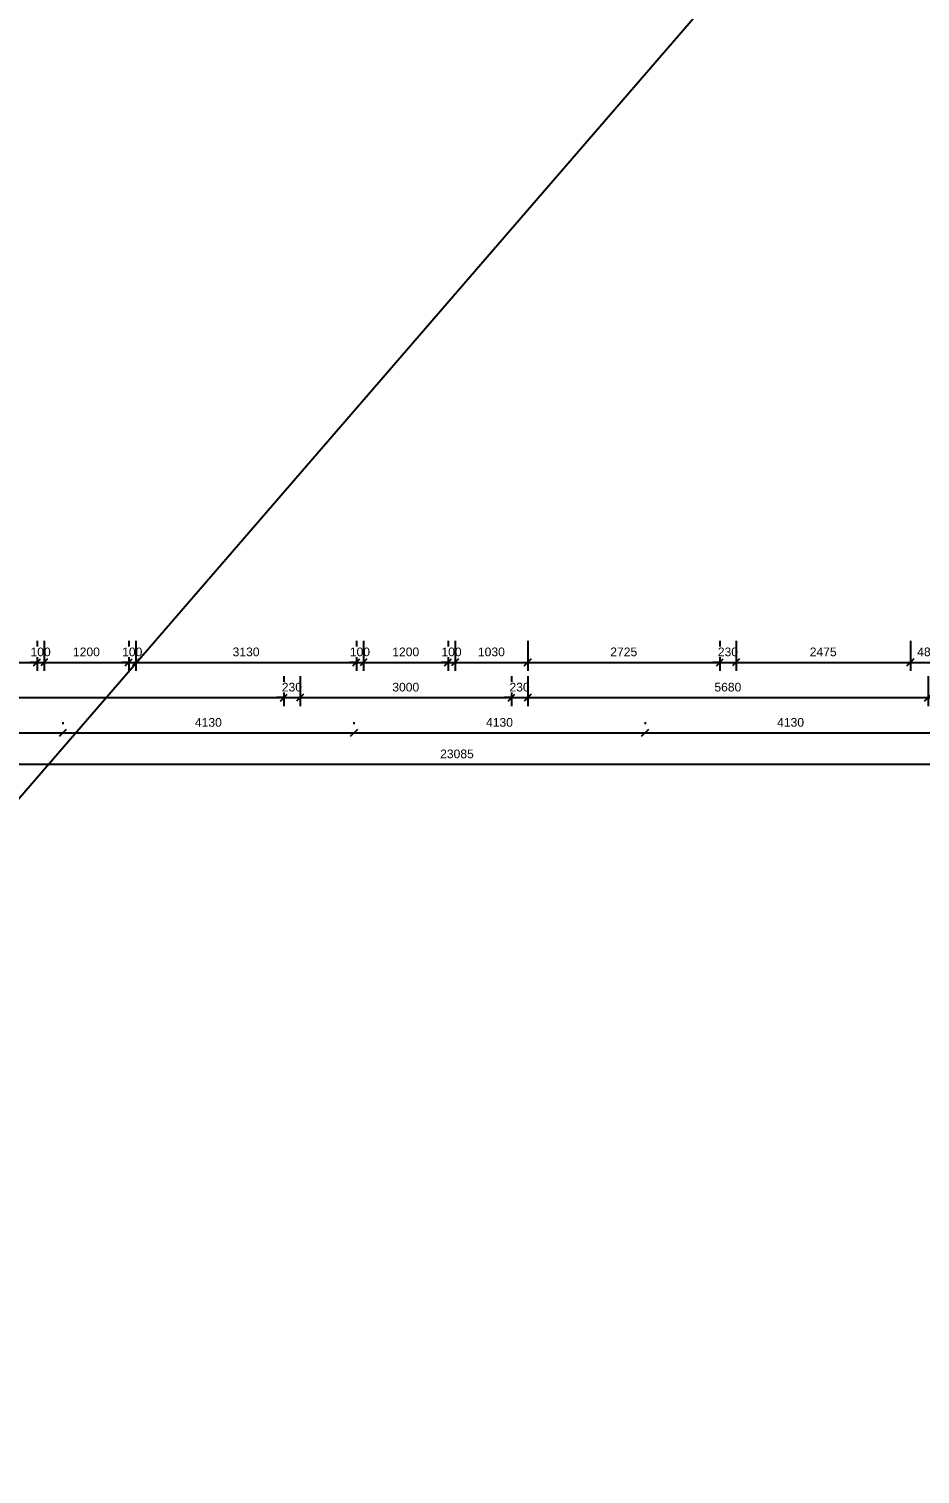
# Model space of a CAD drawing. Header units: millimetres. Extents: x 2659630 to 6742168, y -2425387 to -732288.
# Drawn here: x 2918077 to 2930721, y -897027 to -876525 of the extents above; entities that cross this region are included whole.
import ezdxf

# ---------------------------------------------------------------- set-up
doc = ezdxf.new("R2010")
doc.units = ezdxf.units.MM
doc.header["$PDMODE"] = 35
doc.header["$PDSIZE"] = -25
doc.layers.add('A-GRID-DIMS', color=211, linetype='Continuous', lineweight=9)
doc.layers.add('S-COLUMN NO', color=2, linetype='Continuous')
doc.styles.add('Arial', font='arial.ttf', dxfattribs={"height": 123})
doc.dimstyles.new('Diagonal_-_2_5mm_Arial', dxfattribs={"dimscale": 304.8, "dimtxt": 123, "dimasz": 0.32, "dimexe": 0.4, "dimexo": 0.5, "dimgap": 0.28, "dimtad": 1, "dimdec": 0, "dimzin": 0, "dimdsep": 46, "dimtxsty": 'Arial', "dimblk1": 'OBLIQUE', "dimblk2": 'OBLIQUE', "dimsah": 1, "dimcen": 0.09, "dimdle": 0.4, "dimazin": 0, "dimtfac": 1, "dimtdec": 0, "dimtix": 1, "dimtmove": 0, "dimatfit": 3, "dimfxl": 1, "dimfxlon": 1, "dimtvp": 1, "dimtolj": 1, "dimtzin": 0, "dimarcsym": 2})

# ---------------------------------------------------------------- blocks, each defined once
blk = doc.blocks.new('_Oblique')
at = {"color": 0, "linetype": 'ByBlock', "lineweight": -2}
blk.add_line((-0.5, -0.5), (0.5, 0.5), dxfattribs=at)
blk = doc.blocks.new('*D1444')
at = {"layer": 'A-GRID-DIMS', "color": 0, "lineweight": -2}
for p, q in [((2911398, -886654), (2911398, -887081)), ((2934483, -886654), (2934483, -887081)), ((2934605, -886959), (2911277, -886959))]:
    blk.add_line(p, q, dxfattribs=at)
at = {"layer": 'Defpoints', "color": 0, "ltscale": 2500}
for p in [(2934483, -876832), (2911398, -882237), (2911398, -886959)]:
    blk.add_point(p, dxfattribs=at)
at = {"layer": 'A-GRID-DIMS', "color": 0, "lineweight": -2, "ltscale": 2500, "xscale": 97.536, "yscale": 97.536, "zscale": 97.536, "rotation": 180}
blk.add_blockref('_Oblique', (2911398, -886959), dxfattribs=at)
at = {"layer": 'A-GRID-DIMS', "color": 0, "lineweight": -2, "ltscale": 2500, "xscale": 97.536, "yscale": 97.536, "zscale": 97.536}
blk.add_blockref('_Oblique', (2934483, -886959), dxfattribs=at)
at = {"layer": 'A-GRID-DIMS', "color": 0, "ltscale": 2500, "insert": (2924150, -886811), "char_height": 123, "attachment_point": 5, "style": 'Arial', "bg_fill": 3, "box_fill_scale": 1.1, "bg_fill_color": 257, "bg_fill_transparency": 0}
blk.add_mtext('\\A1;23085', dxfattribs=at)
blk = doc.blocks.new('*D1455')
at = {"layer": 'A-GRID-DIMS', "color": 0, "lineweight": -2}
for p, q in [((2909843, -885707), (2909843, -886134)), ((2921693, -885707), (2921693, -886134)), ((2909722, -886012), (2921815, -886012))]:
    blk.add_line(p, q, dxfattribs=at)
at = {"layer": 'Defpoints', "color": 0, "ltscale": 2500}
for p in [(2909843, -882027), (2921693, -882027), (2921693, -886012)]:
    blk.add_point(p, dxfattribs=at)
at = {"layer": 'A-GRID-DIMS', "color": 0, "lineweight": -2, "ltscale": 2500, "xscale": 97.536, "yscale": 97.536, "zscale": 97.536, "rotation": 180}
blk.add_blockref('_Oblique', (2909843, -886012), dxfattribs=at)
at = {"layer": 'A-GRID-DIMS', "color": 0, "lineweight": -2, "ltscale": 2500, "xscale": 97.536, "yscale": 97.536, "zscale": 97.536}
blk.add_blockref('_Oblique', (2921693, -886012), dxfattribs=at)
at = {"layer": 'A-GRID-DIMS', "color": 0, "ltscale": 2500, "insert": (2915768, -885864), "char_height": 123, "attachment_point": 5, "style": 'Arial', "bg_fill": 3, "box_fill_scale": 1.1, "bg_fill_color": 257, "bg_fill_transparency": 0}
blk.add_mtext('\\A1;11850', dxfattribs=at)
blk = doc.blocks.new('*D1456')
at = {"layer": 'A-GRID-DIMS', "color": 0, "lineweight": -2}
for p, q in [((2921693, -885707), (2921693, -886134)), ((2921923, -885707), (2921923, -886134)), ((2921693, -886012), (2921596, -886012)), ((2921693, -886012), (2921923, -886012)), ((2921923, -886012), (2922021, -886012))]:
    blk.add_line(p, q, dxfattribs=at)
at = {"layer": 'Defpoints', "color": 0, "ltscale": 2500}
for p in [(2921693, -882027), (2921923, -882027)]:
    blk.add_point(p, dxfattribs=at)
at = {"layer": 'A-GRID-DIMS', "color": 0, "lineweight": -2, "ltscale": 2500, "xscale": 97.536, "yscale": 97.536, "zscale": 97.536}
blk.add_blockref('_Oblique', (2921693, -886012), dxfattribs=at)
at = {"layer": 'A-GRID-DIMS', "color": 0, "lineweight": -2, "ltscale": 2500, "xscale": 97.536, "yscale": 97.536, "zscale": 97.536, "rotation": 180}
blk.add_blockref('_Oblique', (2921923, -886012), dxfattribs=at)
at = {"layer": 'A-GRID-DIMS', "color": 0, "ltscale": 2500, "insert": (2921808, -885864), "char_height": 123, "attachment_point": 5, "style": 'Arial', "bg_fill": 3, "box_fill_scale": 1.1, "bg_fill_color": 257, "bg_fill_transparency": 0}
blk.add_mtext('\\A1;230', dxfattribs=at)
at = {"layer": 'Defpoints', "color": 0, "ltscale": 2500}
blk.add_point((2921923, -886012), dxfattribs=at)
blk = doc.blocks.new('*D1457')
at = {"layer": 'A-GRID-DIMS', "color": 0, "lineweight": -2}
for p, q in [((2921923, -885707), (2921923, -886134)), ((2924923, -885707), (2924923, -886134)), ((2921802, -886012), (2925045, -886012))]:
    blk.add_line(p, q, dxfattribs=at)
at = {"layer": 'Defpoints', "color": 0, "ltscale": 2500}
for p in [(2924923, -881127), (2921923, -882027), (2924923, -886012)]:
    blk.add_point(p, dxfattribs=at)
at = {"layer": 'A-GRID-DIMS', "color": 0, "lineweight": -2, "ltscale": 2500, "xscale": 97.536, "yscale": 97.536, "zscale": 97.536, "rotation": 180}
blk.add_blockref('_Oblique', (2921923, -886012), dxfattribs=at)
at = {"layer": 'A-GRID-DIMS', "color": 0, "lineweight": -2, "ltscale": 2500, "xscale": 97.536, "yscale": 97.536, "zscale": 97.536}
blk.add_blockref('_Oblique', (2924923, -886012), dxfattribs=at)
at = {"layer": 'A-GRID-DIMS', "color": 0, "ltscale": 2500, "insert": (2923423, -885864), "char_height": 123, "attachment_point": 5, "style": 'Arial', "bg_fill": 3, "box_fill_scale": 1.1, "bg_fill_color": 257, "bg_fill_transparency": 0}
blk.add_mtext('\\A1;3000', dxfattribs=at)
blk = doc.blocks.new('*D1458')
at = {"layer": 'A-GRID-DIMS', "color": 0, "lineweight": -2}
for p, q in [((2924923, -885707), (2924923, -886134)), ((2925153, -885707), (2925153, -886134)), ((2924923, -886012), (2924826, -886012)), ((2924923, -886012), (2925153, -886012)), ((2925153, -886012), (2925251, -886012))]:
    blk.add_line(p, q, dxfattribs=at)
at = {"layer": 'Defpoints', "color": 0, "ltscale": 2500}
for p in [(2924923, -881127), (2925153, -881127)]:
    blk.add_point(p, dxfattribs=at)
at = {"layer": 'A-GRID-DIMS', "color": 0, "lineweight": -2, "ltscale": 2500, "xscale": 97.536, "yscale": 97.536, "zscale": 97.536}
blk.add_blockref('_Oblique', (2924923, -886012), dxfattribs=at)
at = {"layer": 'A-GRID-DIMS', "color": 0, "lineweight": -2, "ltscale": 2500, "xscale": 97.536, "yscale": 97.536, "zscale": 97.536, "rotation": 180}
blk.add_blockref('_Oblique', (2925153, -886012), dxfattribs=at)
at = {"layer": 'A-GRID-DIMS', "color": 0, "ltscale": 2500, "insert": (2925038, -885864), "char_height": 123, "attachment_point": 5, "style": 'Arial', "bg_fill": 3, "box_fill_scale": 1.1, "bg_fill_color": 257, "bg_fill_transparency": 0}
blk.add_mtext('\\A1;230', dxfattribs=at)
at = {"layer": 'Defpoints', "color": 0, "ltscale": 2500}
blk.add_point((2925153, -886012), dxfattribs=at)
blk = doc.blocks.new('*D1459')
at = {"layer": 'A-GRID-DIMS', "color": 0, "lineweight": -2}
for p, q in [((2925153, -885707), (2925153, -886134)), ((2930833, -885707), (2930833, -886134)), ((2925032, -886012), (2930955, -886012))]:
    blk.add_line(p, q, dxfattribs=at)
at = {"layer": 'Defpoints', "color": 0, "ltscale": 2500}
for p in [(2925153, -881127), (2930833, -882027), (2930833, -886012)]:
    blk.add_point(p, dxfattribs=at)
at = {"layer": 'A-GRID-DIMS', "color": 0, "lineweight": -2, "ltscale": 2500, "xscale": 97.536, "yscale": 97.536, "zscale": 97.536, "rotation": 180}
blk.add_blockref('_Oblique', (2925153, -886012), dxfattribs=at)
at = {"layer": 'A-GRID-DIMS', "color": 0, "lineweight": -2, "ltscale": 2500, "xscale": 97.536, "yscale": 97.536, "zscale": 97.536}
blk.add_blockref('_Oblique', (2930833, -886012), dxfattribs=at)
at = {"layer": 'A-GRID-DIMS', "color": 0, "ltscale": 2500, "insert": (2927993, -885864), "char_height": 123, "attachment_point": 5, "style": 'Arial', "bg_fill": 3, "box_fill_scale": 1.1, "bg_fill_color": 257, "bg_fill_transparency": 0}
blk.add_mtext('\\A1;5680', dxfattribs=at)
blk = doc.blocks.new('*D1537')
at = {"layer": 'A-GRID-DIMS', "color": 0, "lineweight": -2}
for p, q in [((2916163, -885207), (2916163, -885634)), ((2918193, -885207), (2918193, -885634)), ((2916042, -885512), (2918315, -885512))]:
    blk.add_line(p, q, dxfattribs=at)
at = {"layer": 'Defpoints', "color": 0, "ltscale": 2500}
for p in [(2916163, -882257), (2918193, -882396), (2918193, -885512)]:
    blk.add_point(p, dxfattribs=at)
at = {"layer": 'A-GRID-DIMS', "color": 0, "lineweight": -2, "ltscale": 2500, "xscale": 97.536, "yscale": 97.536, "zscale": 97.536, "rotation": 180}
blk.add_blockref('_Oblique', (2916163, -885512), dxfattribs=at)
at = {"layer": 'A-GRID-DIMS', "color": 0, "lineweight": -2, "ltscale": 2500, "xscale": 97.536, "yscale": 97.536, "zscale": 97.536}
blk.add_blockref('_Oblique', (2918193, -885512), dxfattribs=at)
at = {"layer": 'A-GRID-DIMS', "color": 0, "ltscale": 2500, "insert": (2917178, -885364), "char_height": 123, "attachment_point": 5, "style": 'Arial', "bg_fill": 3, "box_fill_scale": 1.1, "bg_fill_color": 257, "bg_fill_transparency": 0}
blk.add_mtext('\\A1;2030', dxfattribs=at)
blk = doc.blocks.new('*D1538')
at = {"layer": 'A-GRID-DIMS', "color": 0, "lineweight": -2}
for p, q in [((2918193, -885207), (2918193, -885634)), ((2918293, -885207), (2918293, -885634)), ((2918193, -885512), (2918096, -885512)), ((2918193, -885512), (2918293, -885512)), ((2918293, -885512), (2918391, -885512))]:
    blk.add_line(p, q, dxfattribs=at)
at = {"layer": 'Defpoints', "color": 0, "ltscale": 2500}
for p in [(2918193, -882396), (2918293, -882396)]:
    blk.add_point(p, dxfattribs=at)
at = {"layer": 'A-GRID-DIMS', "color": 0, "lineweight": -2, "ltscale": 2500, "xscale": 97.536, "yscale": 97.536, "zscale": 97.536}
blk.add_blockref('_Oblique', (2918193, -885512), dxfattribs=at)
at = {"layer": 'A-GRID-DIMS', "color": 0, "lineweight": -2, "ltscale": 2500, "xscale": 97.536, "yscale": 97.536, "zscale": 97.536, "rotation": 180}
blk.add_blockref('_Oblique', (2918293, -885512), dxfattribs=at)
at = {"layer": 'A-GRID-DIMS', "color": 0, "ltscale": 2500, "insert": (2918243, -885364), "char_height": 123, "attachment_point": 5, "style": 'Arial', "bg_fill": 3, "box_fill_scale": 1.1, "bg_fill_color": 257, "bg_fill_transparency": 0}
blk.add_mtext('\\A1;100', dxfattribs=at)
at = {"layer": 'Defpoints', "color": 0, "ltscale": 2500}
blk.add_point((2918293, -885512), dxfattribs=at)
blk = doc.blocks.new('*D1539')
at = {"layer": 'A-GRID-DIMS', "color": 0, "lineweight": -2}
for p, q in [((2918293, -885207), (2918293, -885634)), ((2919493, -885207), (2919493, -885634)), ((2918172, -885512), (2919615, -885512))]:
    blk.add_line(p, q, dxfattribs=at)
at = {"layer": 'Defpoints', "color": 0, "ltscale": 2500}
for p in [(2918293, -882396), (2919493, -882396), (2919493, -885512)]:
    blk.add_point(p, dxfattribs=at)
at = {"layer": 'A-GRID-DIMS', "color": 0, "lineweight": -2, "ltscale": 2500, "xscale": 97.536, "yscale": 97.536, "zscale": 97.536, "rotation": 180}
blk.add_blockref('_Oblique', (2918293, -885512), dxfattribs=at)
at = {"layer": 'A-GRID-DIMS', "color": 0, "lineweight": -2, "ltscale": 2500, "xscale": 97.536, "yscale": 97.536, "zscale": 97.536}
blk.add_blockref('_Oblique', (2919493, -885512), dxfattribs=at)
at = {"layer": 'A-GRID-DIMS', "color": 0, "ltscale": 2500, "insert": (2918893, -885364), "char_height": 123, "attachment_point": 5, "style": 'Arial', "bg_fill": 3, "box_fill_scale": 1.1, "bg_fill_color": 257, "bg_fill_transparency": 0}
blk.add_mtext('\\A1;1200', dxfattribs=at)
blk = doc.blocks.new('*D1540')
at = {"layer": 'A-GRID-DIMS', "color": 0, "lineweight": -2}
for p, q in [((2919493, -885207), (2919493, -885634)), ((2919593, -885207), (2919593, -885634)), ((2919493, -885512), (2919396, -885512)), ((2919493, -885512), (2919593, -885512)), ((2919593, -885512), (2919691, -885512))]:
    blk.add_line(p, q, dxfattribs=at)
at = {"layer": 'Defpoints', "color": 0, "ltscale": 2500}
for p in [(2919493, -882396), (2919593, -882396)]:
    blk.add_point(p, dxfattribs=at)
at = {"layer": 'A-GRID-DIMS', "color": 0, "lineweight": -2, "ltscale": 2500, "xscale": 97.536, "yscale": 97.536, "zscale": 97.536}
blk.add_blockref('_Oblique', (2919493, -885512), dxfattribs=at)
at = {"layer": 'A-GRID-DIMS', "color": 0, "lineweight": -2, "ltscale": 2500, "xscale": 97.536, "yscale": 97.536, "zscale": 97.536, "rotation": 180}
blk.add_blockref('_Oblique', (2919593, -885512), dxfattribs=at)
at = {"layer": 'A-GRID-DIMS', "color": 0, "ltscale": 2500, "insert": (2919543, -885364), "char_height": 123, "attachment_point": 5, "style": 'Arial', "bg_fill": 3, "box_fill_scale": 1.1, "bg_fill_color": 257, "bg_fill_transparency": 0}
blk.add_mtext('\\A1;100', dxfattribs=at)
at = {"layer": 'Defpoints', "color": 0, "ltscale": 2500}
blk.add_point((2919593, -885512), dxfattribs=at)
blk = doc.blocks.new('*D1541')
at = {"layer": 'A-GRID-DIMS', "color": 0, "lineweight": -2}
for p, q in [((2919593, -885207), (2919593, -885634)), ((2922723, -885207), (2922723, -885634)), ((2919472, -885512), (2922845, -885512))]:
    blk.add_line(p, q, dxfattribs=at)
at = {"layer": 'Defpoints', "color": 0, "ltscale": 2500}
for p in [(2919593, -882396), (2922723, -882396), (2922723, -885512)]:
    blk.add_point(p, dxfattribs=at)
at = {"layer": 'A-GRID-DIMS', "color": 0, "lineweight": -2, "ltscale": 2500, "xscale": 97.536, "yscale": 97.536, "zscale": 97.536, "rotation": 180}
blk.add_blockref('_Oblique', (2919593, -885512), dxfattribs=at)
at = {"layer": 'A-GRID-DIMS', "color": 0, "lineweight": -2, "ltscale": 2500, "xscale": 97.536, "yscale": 97.536, "zscale": 97.536}
blk.add_blockref('_Oblique', (2922723, -885512), dxfattribs=at)
at = {"layer": 'A-GRID-DIMS', "color": 0, "ltscale": 2500, "insert": (2921158, -885364), "char_height": 123, "attachment_point": 5, "style": 'Arial', "bg_fill": 3, "box_fill_scale": 1.1, "bg_fill_color": 257, "bg_fill_transparency": 0}
blk.add_mtext('\\A1;3130', dxfattribs=at)
blk = doc.blocks.new('*D1542')
at = {"layer": 'A-GRID-DIMS', "color": 0, "lineweight": -2}
for p, q in [((2922723, -885207), (2922723, -885634)), ((2922823, -885207), (2922823, -885634)), ((2922723, -885512), (2922626, -885512)), ((2922723, -885512), (2922823, -885512)), ((2922823, -885512), (2922921, -885512))]:
    blk.add_line(p, q, dxfattribs=at)
at = {"layer": 'Defpoints', "color": 0, "ltscale": 2500}
for p in [(2922723, -882396), (2922823, -882396)]:
    blk.add_point(p, dxfattribs=at)
at = {"layer": 'A-GRID-DIMS', "color": 0, "lineweight": -2, "ltscale": 2500, "xscale": 97.536, "yscale": 97.536, "zscale": 97.536}
blk.add_blockref('_Oblique', (2922723, -885512), dxfattribs=at)
at = {"layer": 'A-GRID-DIMS', "color": 0, "lineweight": -2, "ltscale": 2500, "xscale": 97.536, "yscale": 97.536, "zscale": 97.536, "rotation": 180}
blk.add_blockref('_Oblique', (2922823, -885512), dxfattribs=at)
at = {"layer": 'A-GRID-DIMS', "color": 0, "ltscale": 2500, "insert": (2922773, -885364), "char_height": 123, "attachment_point": 5, "style": 'Arial', "bg_fill": 3, "box_fill_scale": 1.1, "bg_fill_color": 257, "bg_fill_transparency": 0}
blk.add_mtext('\\A1;100', dxfattribs=at)
at = {"layer": 'Defpoints', "color": 0, "ltscale": 2500}
blk.add_point((2922823, -885512), dxfattribs=at)
blk = doc.blocks.new('*D1543')
at = {"layer": 'A-GRID-DIMS', "color": 0, "lineweight": -2}
for p, q in [((2922823, -885207), (2922823, -885634)), ((2924023, -885207), (2924023, -885634)), ((2922702, -885512), (2924145, -885512))]:
    blk.add_line(p, q, dxfattribs=at)
at = {"layer": 'Defpoints', "color": 0, "ltscale": 2500}
for p in [(2922823, -882396), (2924023, -882396), (2924023, -885512)]:
    blk.add_point(p, dxfattribs=at)
at = {"layer": 'A-GRID-DIMS', "color": 0, "lineweight": -2, "ltscale": 2500, "xscale": 97.536, "yscale": 97.536, "zscale": 97.536, "rotation": 180}
blk.add_blockref('_Oblique', (2922823, -885512), dxfattribs=at)
at = {"layer": 'A-GRID-DIMS', "color": 0, "lineweight": -2, "ltscale": 2500, "xscale": 97.536, "yscale": 97.536, "zscale": 97.536}
blk.add_blockref('_Oblique', (2924023, -885512), dxfattribs=at)
at = {"layer": 'A-GRID-DIMS', "color": 0, "ltscale": 2500, "insert": (2923423, -885364), "char_height": 123, "attachment_point": 5, "style": 'Arial', "bg_fill": 3, "box_fill_scale": 1.1, "bg_fill_color": 257, "bg_fill_transparency": 0}
blk.add_mtext('\\A1;1200', dxfattribs=at)
blk = doc.blocks.new('*D1544')
at = {"layer": 'A-GRID-DIMS', "color": 0, "lineweight": -2}
for p, q in [((2924023, -885207), (2924023, -885634)), ((2924123, -885207), (2924123, -885634)), ((2924023, -885512), (2923926, -885512)), ((2924023, -885512), (2924123, -885512)), ((2924123, -885512), (2924221, -885512))]:
    blk.add_line(p, q, dxfattribs=at)
at = {"layer": 'Defpoints', "color": 0, "ltscale": 2500}
for p in [(2924023, -882396), (2924123, -882396)]:
    blk.add_point(p, dxfattribs=at)
at = {"layer": 'A-GRID-DIMS', "color": 0, "lineweight": -2, "ltscale": 2500, "xscale": 97.536, "yscale": 97.536, "zscale": 97.536}
blk.add_blockref('_Oblique', (2924023, -885512), dxfattribs=at)
at = {"layer": 'A-GRID-DIMS', "color": 0, "lineweight": -2, "ltscale": 2500, "xscale": 97.536, "yscale": 97.536, "zscale": 97.536, "rotation": 180}
blk.add_blockref('_Oblique', (2924123, -885512), dxfattribs=at)
at = {"layer": 'A-GRID-DIMS', "color": 0, "ltscale": 2500, "insert": (2924073, -885364), "char_height": 123, "attachment_point": 5, "style": 'Arial', "bg_fill": 3, "box_fill_scale": 1.1, "bg_fill_color": 257, "bg_fill_transparency": 0}
blk.add_mtext('\\A1;100', dxfattribs=at)
at = {"layer": 'Defpoints', "color": 0, "ltscale": 2500}
blk.add_point((2924123, -885512), dxfattribs=at)
blk = doc.blocks.new('*D1545')
at = {"layer": 'A-GRID-DIMS', "color": 0, "lineweight": -2}
for p, q in [((2924123, -885207), (2924123, -885634)), ((2925153, -885207), (2925153, -885634)), ((2924002, -885512), (2925275, -885512))]:
    blk.add_line(p, q, dxfattribs=at)
at = {"layer": 'Defpoints', "color": 0, "ltscale": 2500}
for p in [(2924123, -882396), (2925153, -882257), (2925153, -885512)]:
    blk.add_point(p, dxfattribs=at)
at = {"layer": 'A-GRID-DIMS', "color": 0, "lineweight": -2, "ltscale": 2500, "xscale": 97.536, "yscale": 97.536, "zscale": 97.536, "rotation": 180}
blk.add_blockref('_Oblique', (2924123, -885512), dxfattribs=at)
at = {"layer": 'A-GRID-DIMS', "color": 0, "lineweight": -2, "ltscale": 2500, "xscale": 97.536, "yscale": 97.536, "zscale": 97.536}
blk.add_blockref('_Oblique', (2925153, -885512), dxfattribs=at)
at = {"layer": 'A-GRID-DIMS', "color": 0, "ltscale": 2500, "insert": (2924638, -885364), "char_height": 123, "attachment_point": 5, "style": 'Arial', "bg_fill": 3, "box_fill_scale": 1.1, "bg_fill_color": 257, "bg_fill_transparency": 0}
blk.add_mtext('\\A1;1030', dxfattribs=at)
blk = doc.blocks.new('*D1546')
at = {"layer": 'A-GRID-DIMS', "color": 0, "lineweight": -2}
for p, q in [((2925153, -885207), (2925153, -885634)), ((2927879, -885207), (2927879, -885634)), ((2925032, -885512), (2928001, -885512))]:
    blk.add_line(p, q, dxfattribs=at)
at = {"layer": 'Defpoints', "color": 0, "ltscale": 2500}
for p in [(2925153, -882257), (2927879, -882257), (2927879, -885512)]:
    blk.add_point(p, dxfattribs=at)
at = {"layer": 'A-GRID-DIMS', "color": 0, "lineweight": -2, "ltscale": 2500, "xscale": 97.536, "yscale": 97.536, "zscale": 97.536, "rotation": 180}
blk.add_blockref('_Oblique', (2925153, -885512), dxfattribs=at)
at = {"layer": 'A-GRID-DIMS', "color": 0, "lineweight": -2, "ltscale": 2500, "xscale": 97.536, "yscale": 97.536, "zscale": 97.536}
blk.add_blockref('_Oblique', (2927879, -885512), dxfattribs=at)
at = {"layer": 'A-GRID-DIMS', "color": 0, "ltscale": 2500, "insert": (2926516, -885364), "char_height": 123, "attachment_point": 5, "style": 'Arial', "bg_fill": 3, "box_fill_scale": 1.1, "bg_fill_color": 257, "bg_fill_transparency": 0}
blk.add_mtext('\\A1;2725', dxfattribs=at)
blk = doc.blocks.new('*D1547')
at = {"layer": 'A-GRID-DIMS', "color": 0, "lineweight": -2}
for p, q in [((2927879, -885207), (2927879, -885634)), ((2928109, -885207), (2928109, -885634)), ((2927879, -885512), (2927781, -885512)), ((2927879, -885512), (2928109, -885512)), ((2928109, -885512), (2928206, -885512))]:
    blk.add_line(p, q, dxfattribs=at)
at = {"layer": 'Defpoints', "color": 0, "ltscale": 2500}
for p in [(2927879, -882257), (2928109, -882257)]:
    blk.add_point(p, dxfattribs=at)
at = {"layer": 'A-GRID-DIMS', "color": 0, "lineweight": -2, "ltscale": 2500, "xscale": 97.536, "yscale": 97.536, "zscale": 97.536}
blk.add_blockref('_Oblique', (2927879, -885512), dxfattribs=at)
at = {"layer": 'A-GRID-DIMS', "color": 0, "lineweight": -2, "ltscale": 2500, "xscale": 97.536, "yscale": 97.536, "zscale": 97.536, "rotation": 180}
blk.add_blockref('_Oblique', (2928109, -885512), dxfattribs=at)
at = {"layer": 'A-GRID-DIMS', "color": 0, "ltscale": 2500, "insert": (2927994, -885364), "char_height": 123, "attachment_point": 5, "style": 'Arial', "bg_fill": 3, "box_fill_scale": 1.1, "bg_fill_color": 257, "bg_fill_transparency": 0}
blk.add_mtext('\\A1;230', dxfattribs=at)
at = {"layer": 'Defpoints', "color": 0, "ltscale": 2500}
blk.add_point((2928109, -885512), dxfattribs=at)
blk = doc.blocks.new('*D1548')
at = {"layer": 'A-GRID-DIMS', "color": 0, "lineweight": -2}
for p, q in [((2928109, -885207), (2928109, -885634)), ((2930583, -885207), (2930583, -885634)), ((2927987, -885512), (2930705, -885512))]:
    blk.add_line(p, q, dxfattribs=at)
at = {"layer": 'Defpoints', "color": 0, "ltscale": 2500}
for p in [(2928109, -882257), (2930583, -882257), (2930583, -885512)]:
    blk.add_point(p, dxfattribs=at)
at = {"layer": 'A-GRID-DIMS', "color": 0, "lineweight": -2, "ltscale": 2500, "xscale": 97.536, "yscale": 97.536, "zscale": 97.536, "rotation": 180}
blk.add_blockref('_Oblique', (2928109, -885512), dxfattribs=at)
at = {"layer": 'A-GRID-DIMS', "color": 0, "lineweight": -2, "ltscale": 2500, "xscale": 97.536, "yscale": 97.536, "zscale": 97.536}
blk.add_blockref('_Oblique', (2930583, -885512), dxfattribs=at)
at = {"layer": 'A-GRID-DIMS', "color": 0, "ltscale": 2500, "insert": (2929346, -885364), "char_height": 123, "attachment_point": 5, "style": 'Arial', "bg_fill": 3, "box_fill_scale": 1.1, "bg_fill_color": 257, "bg_fill_transparency": 0}
blk.add_mtext('\\A1;2475', dxfattribs=at)
blk = doc.blocks.new('*D1549')
at = {"layer": 'A-GRID-DIMS', "color": 0, "lineweight": -2}
for p, q in [((2930583, -885207), (2930583, -885634)), ((2931063, -885207), (2931063, -885634)), ((2930462, -885512), (2931185, -885512))]:
    blk.add_line(p, q, dxfattribs=at)
at = {"layer": 'Defpoints', "color": 0, "ltscale": 2500}
for p in [(2930583, -882257), (2931063, -882257)]:
    blk.add_point(p, dxfattribs=at)
at = {"layer": 'A-GRID-DIMS', "color": 0, "lineweight": -2, "ltscale": 2500, "xscale": 97.536, "yscale": 97.536, "zscale": 97.536, "rotation": 180}
blk.add_blockref('_Oblique', (2930583, -885512), dxfattribs=at)
at = {"layer": 'A-GRID-DIMS', "color": 0, "lineweight": -2, "ltscale": 2500, "xscale": 97.536, "yscale": 97.536, "zscale": 97.536}
blk.add_blockref('_Oblique', (2931063, -885512), dxfattribs=at)
at = {"layer": 'A-GRID-DIMS', "color": 0, "ltscale": 2500, "insert": (2930823, -885364), "char_height": 123, "attachment_point": 5, "style": 'Arial', "bg_fill": 3, "box_fill_scale": 1.1, "bg_fill_color": 257, "bg_fill_transparency": 0}
blk.add_mtext('\\A1;480', dxfattribs=at)
at = {"layer": 'Defpoints', "color": 0, "ltscale": 2500}
blk.add_point((2931063, -885512), dxfattribs=at)
blk = doc.blocks.new('*D1551')
at = {"layer": 'A-GRID-DIMS', "color": 0, "lineweight": -2}
for p, q in [((2939029, -867027), (2939455, -867027)), ((2939333, -866905), (2939333, -882379)), ((2939029, -882257), (2939455, -882257))]:
    blk.add_line(p, q, dxfattribs=at)
at = {"layer": 'Defpoints', "color": 0, "ltscale": 2500}
for p in [(2926933, -867027), (2931063, -882257), (2939333, -882257)]:
    blk.add_point(p, dxfattribs=at)
at = {"layer": 'A-GRID-DIMS', "color": 0, "lineweight": -2, "ltscale": 2500, "xscale": 97.536, "yscale": 97.536, "zscale": 97.536}
for p, rotation in [((2939333, -867027), 90), ((2939333, -882257), 270)]:
    blk.add_blockref('_Oblique', p, dxfattribs=dict(at, rotation=rotation))
at = {"layer": 'A-GRID-DIMS', "color": 0, "ltscale": 2500, "insert": (2939185, -874642), "char_height": 123, "attachment_point": 5, "rotation": 90, "style": 'Arial', "bg_fill": 3, "box_fill_scale": 1.1, "bg_fill_color": 257, "bg_fill_transparency": 0}
blk.add_mtext('\\A1;15230', dxfattribs=at)
blk = doc.blocks.new('*D1304')
at = {"layer": 'A-GRID-DIMS', "color": 0, "lineweight": -2}
for p, q in [((2914657, -886512), (2918680, -886512)), ((2914778, -886359), (2914778, -886390)), ((2918558, -886359), (2918558, -886390))]:
    blk.add_line(p, q, dxfattribs=at)
at = {"layer": 'Defpoints', "color": 0, "ltscale": 2500}
for p in [(2914778, -886512), (2918558, -886512), (2918558, -886512)]:
    blk.add_point(p, dxfattribs=at)
at = {"layer": 'A-GRID-DIMS', "color": 0, "lineweight": -2, "ltscale": 2500, "xscale": 97.536, "yscale": 97.536, "zscale": 97.536, "rotation": 180}
blk.add_blockref('_Oblique', (2914778, -886512), dxfattribs=at)
at = {"layer": 'A-GRID-DIMS', "color": 0, "lineweight": -2, "ltscale": 2500, "xscale": 97.536, "yscale": 97.536, "zscale": 97.536}
blk.add_blockref('_Oblique', (2918558, -886512), dxfattribs=at)
at = {"layer": 'A-GRID-DIMS', "color": 0, "ltscale": 2500, "insert": (2916668, -886364), "char_height": 123, "attachment_point": 5, "style": 'Arial', "bg_fill": 3, "box_fill_scale": 1.1, "bg_fill_color": 257, "bg_fill_transparency": 0}
blk.add_mtext('\\A1;3780', dxfattribs=at)
blk = doc.blocks.new('*D1305')
at = {"layer": 'A-GRID-DIMS', "color": 0, "lineweight": -2}
for p, q in [((2918437, -886512), (2922810, -886512)), ((2918558, -886359), (2918558, -886390)), ((2922688, -886359), (2922688, -886390))]:
    blk.add_line(p, q, dxfattribs=at)
at = {"layer": 'Defpoints', "color": 0, "ltscale": 2500}
for p in [(2918558, -886512), (2922688, -886512), (2922688, -886512)]:
    blk.add_point(p, dxfattribs=at)
at = {"layer": 'A-GRID-DIMS', "color": 0, "lineweight": -2, "ltscale": 2500, "xscale": 97.536, "yscale": 97.536, "zscale": 97.536, "rotation": 180}
blk.add_blockref('_Oblique', (2918558, -886512), dxfattribs=at)
at = {"layer": 'A-GRID-DIMS', "color": 0, "lineweight": -2, "ltscale": 2500, "xscale": 97.536, "yscale": 97.536, "zscale": 97.536}
blk.add_blockref('_Oblique', (2922688, -886512), dxfattribs=at)
at = {"layer": 'A-GRID-DIMS', "color": 0, "ltscale": 2500, "insert": (2920623, -886364), "char_height": 123, "attachment_point": 5, "style": 'Arial', "bg_fill": 3, "box_fill_scale": 1.1, "bg_fill_color": 257, "bg_fill_transparency": 0}
blk.add_mtext('\\A1;4130', dxfattribs=at)
blk = doc.blocks.new('*D1306')
at = {"layer": 'A-GRID-DIMS', "color": 0, "lineweight": -2}
for p, q in [((2922567, -886512), (2926940, -886512)), ((2922688, -886359), (2922688, -886390)), ((2926818, -886359), (2926818, -886390))]:
    blk.add_line(p, q, dxfattribs=at)
at = {"layer": 'Defpoints', "color": 0, "ltscale": 2500}
for p in [(2922688, -886512), (2926818, -886512), (2926818, -886512)]:
    blk.add_point(p, dxfattribs=at)
at = {"layer": 'A-GRID-DIMS', "color": 0, "lineweight": -2, "ltscale": 2500, "xscale": 97.536, "yscale": 97.536, "zscale": 97.536, "rotation": 180}
blk.add_blockref('_Oblique', (2922688, -886512), dxfattribs=at)
at = {"layer": 'A-GRID-DIMS', "color": 0, "lineweight": -2, "ltscale": 2500, "xscale": 97.536, "yscale": 97.536, "zscale": 97.536}
blk.add_blockref('_Oblique', (2926818, -886512), dxfattribs=at)
at = {"layer": 'A-GRID-DIMS', "color": 0, "ltscale": 2500, "insert": (2924753, -886364), "char_height": 123, "attachment_point": 5, "style": 'Arial', "bg_fill": 3, "box_fill_scale": 1.1, "bg_fill_color": 257, "bg_fill_transparency": 0}
blk.add_mtext('\\A1;4130', dxfattribs=at)
blk = doc.blocks.new('*D1307')
at = {"layer": 'A-GRID-DIMS', "color": 0, "lineweight": -2}
for p, q in [((2926697, -886512), (2931070, -886512)), ((2926818, -886359), (2926818, -886390)), ((2930948, -886359), (2930948, -886390))]:
    blk.add_line(p, q, dxfattribs=at)
at = {"layer": 'Defpoints', "color": 0, "ltscale": 2500}
for p in [(2926818, -886512), (2930948, -886512), (2930948, -886512)]:
    blk.add_point(p, dxfattribs=at)
at = {"layer": 'A-GRID-DIMS', "color": 0, "lineweight": -2, "ltscale": 2500, "xscale": 97.536, "yscale": 97.536, "zscale": 97.536, "rotation": 180}
blk.add_blockref('_Oblique', (2926818, -886512), dxfattribs=at)
at = {"layer": 'A-GRID-DIMS', "color": 0, "lineweight": -2, "ltscale": 2500, "xscale": 97.536, "yscale": 97.536, "zscale": 97.536}
blk.add_blockref('_Oblique', (2930948, -886512), dxfattribs=at)
at = {"layer": 'A-GRID-DIMS', "color": 0, "ltscale": 2500, "insert": (2928883, -886364), "char_height": 123, "attachment_point": 5, "style": 'Arial', "bg_fill": 3, "box_fill_scale": 1.1, "bg_fill_color": 257, "bg_fill_transparency": 0}
blk.add_mtext('\\A1;4130', dxfattribs=at)

msp = doc.modelspace()

# ---------------------------------------------------------------- dimensions: what is measured, and where the dimension line sits
at = {"layer": 'A-GRID-DIMS'}
dim = msp.add_linear_dim(base=(2911398.471, -886959.147), p1=(2934483.471, -876831.706), p2=(2911398.471, -882237.418), dimstyle='Diagonal_-_2_5mm_Arial', override={"dimpost": '<>', "dimfxl": 1, "dimfxlon": 1, "dimtfill": 1, "dimtfillclr": 0, "dimarcsym": 2}, dxfattribs=at)
dim.commit()
dim.dimension.update_dxf_attribs({"geometry": '*D1444', "text_midpoint": (2924150.214, -886959.147), "dimtype": 160})

# ---------------------------------------------------------------- next in the draw order: dimensions: what is measured, and where the dimension line sits
for base, p1, p2, picture, middle in [((2921693.471, -886011.727), (2909843.471, -882026.727), (2921693.471, -882026.727), '*D1455', (2915768.471, -885863.582)), ((2918558.471, -886511.727), (2914778.471, -886511.727), (2918558.471, -886511.727), '*D1304', (2916668.471, -886363.54))]:
    dim = msp.add_linear_dim(base=base, p1=p1, p2=p2, dimstyle='Diagonal_-_2_5mm_Arial', override={"dimpost": '<>', "dimtmove": 1, "dimfxl": 1, "dimfxlon": 1, "dimtfill": 1, "dimtfillclr": 0, "dimarcsym": 2}, dxfattribs=at)
    dim.commit()
    dim.dimension.update_dxf_attribs({"geometry": picture, "text_midpoint": middle})

# ---------------------------------------------------------------- next in the draw order: dimensions: what is measured, and where the dimension line sits
for base, p1, p2, picture, middle in [((2921923.471, -886011.727), (2921693.471, -882026.727), (2921923.471, -882026.727), '*D1456', (2921808.471, -885863.54)), ((2918193.473, -885511.727), (2916163.471, -882256.727), (2918193.473, -882396.227), '*D1537', (2917178.472, -885363.54)), ((2922688.471, -886511.727), (2918558.471, -886511.727), (2922688.471, -886511.727), '*D1305', (2920623.471, -886363.54))]:
    dim = msp.add_linear_dim(base=base, p1=p1, p2=p2, dimstyle='Diagonal_-_2_5mm_Arial', override={"dimpost": '<>', "dimtmove": 1, "dimfxl": 1, "dimfxlon": 1, "dimtfill": 1, "dimtfillclr": 0, "dimarcsym": 2}, dxfattribs=at)
    dim.commit()
    dim.dimension.update_dxf_attribs({"geometry": picture, "text_midpoint": middle})

# ---------------------------------------------------------------- next in the draw order: dimensions: what is measured, and where the dimension line sits
for base, p1, p2, picture, middle in [((2924923.471, -886011.727), (2921923.471, -882026.727), (2924923.471, -881126.727), '*D1457', (2923423.471, -885863.54)), ((2918293.473, -885511.727), (2918193.473, -882396.227), (2918293.473, -882396.227), '*D1538', (2918243.473, -885363.582)), ((2926818.471, -886511.727), (2922688.471, -886511.727), (2926818.471, -886511.727), '*D1306', (2924753.471, -886363.54))]:
    dim = msp.add_linear_dim(base=base, p1=p1, p2=p2, dimstyle='Diagonal_-_2_5mm_Arial', override={"dimpost": '<>', "dimtmove": 1, "dimfxl": 1, "dimfxlon": 1, "dimtfill": 1, "dimtfillclr": 0, "dimarcsym": 2}, dxfattribs=at)
    dim.commit()
    dim.dimension.update_dxf_attribs({"geometry": picture, "text_midpoint": middle})

# ---------------------------------------------------------------- next in the draw order: dimensions: what is measured, and where the dimension line sits
for base, p1, p2, picture, middle in [((2925153.471, -886011.727), (2924923.471, -881126.727), (2925153.471, -881126.727), '*D1458', (2925038.471, -885863.54)), ((2919493.473, -885511.727), (2918293.473, -882396.227), (2919493.473, -882396.227), '*D1539', (2918893.473, -885363.582)), ((2930948.471, -886511.727), (2926818.471, -886511.727), (2930948.471, -886511.727), '*D1307', (2928883.471, -886363.54))]:
    dim = msp.add_linear_dim(base=base, p1=p1, p2=p2, dimstyle='Diagonal_-_2_5mm_Arial', override={"dimpost": '<>', "dimtmove": 1, "dimfxl": 1, "dimfxlon": 1, "dimtfill": 1, "dimtfillclr": 0, "dimarcsym": 2}, dxfattribs=at)
    dim.commit()
    dim.dimension.update_dxf_attribs({"geometry": picture, "text_midpoint": middle})

# ---------------------------------------------------------------- next in the draw order: dimensions: what is measured, and where the dimension line sits
for base, p1, p2, picture, middle in [((2930833.471, -886011.727), (2925153.471, -881126.727), (2930833.471, -882026.727), '*D1459', (2927993.471, -885863.582)), ((2919593.473, -885511.727), (2919493.473, -882396.227), (2919593.473, -882396.227), '*D1540', (2919543.473, -885363.582))]:
    dim = msp.add_linear_dim(base=base, p1=p1, p2=p2, dimstyle='Diagonal_-_2_5mm_Arial', override={"dimpost": '<>', "dimtmove": 1, "dimfxl": 1, "dimfxlon": 1, "dimtfill": 1, "dimtfillclr": 0, "dimarcsym": 2}, dxfattribs=at)
    dim.commit()
    dim.dimension.update_dxf_attribs({"geometry": picture, "text_midpoint": middle})

# ---------------------------------------------------------------- next in the draw order: dimensions: what is measured, and where the dimension line sits
dim = msp.add_linear_dim(base=(2922723.471, -885511.727), p1=(2919593.473, -882396.227), p2=(2922723.471, -882396.227), dimstyle='Diagonal_-_2_5mm_Arial', override={"dimpost": '<>', "dimtmove": 1, "dimfxl": 1, "dimfxlon": 1, "dimtfill": 1, "dimtfillclr": 0, "dimarcsym": 2}, dxfattribs=at)
dim.commit()
dim.dimension.update_dxf_attribs({"geometry": '*D1541', "text_midpoint": (2921158.472, -885363.54)})

# ---------------------------------------------------------------- next in the draw order: dimensions: what is measured, and where the dimension line sits
dim = msp.add_linear_dim(base=(2922823.471, -885511.727), p1=(2922723.471, -882396.227), p2=(2922823.471, -882396.227), dimstyle='Diagonal_-_2_5mm_Arial', override={"dimpost": '<>', "dimtmove": 1, "dimfxl": 1, "dimfxlon": 1, "dimtfill": 1, "dimtfillclr": 0, "dimarcsym": 2}, dxfattribs=at)
dim.commit()
dim.dimension.update_dxf_attribs({"geometry": '*D1542', "text_midpoint": (2922773.471, -885363.582)})

# ---------------------------------------------------------------- next in the draw order: dimensions: what is measured, and where the dimension line sits
dim = msp.add_linear_dim(base=(2924023.471, -885511.727), p1=(2922823.471, -882396.227), p2=(2924023.471, -882396.227), dimstyle='Diagonal_-_2_5mm_Arial', override={"dimpost": '<>', "dimtmove": 1, "dimfxl": 1, "dimfxlon": 1, "dimtfill": 1, "dimtfillclr": 0, "dimarcsym": 2}, dxfattribs=at)
dim.commit()
dim.dimension.update_dxf_attribs({"geometry": '*D1543', "text_midpoint": (2923423.471, -885363.582)})

# ---------------------------------------------------------------- next in the draw order: dimensions: what is measured, and where the dimension line sits
dim = msp.add_linear_dim(base=(2924123.471, -885511.727), p1=(2924023.471, -882396.227), p2=(2924123.471, -882396.227), dimstyle='Diagonal_-_2_5mm_Arial', override={"dimpost": '<>', "dimtmove": 1, "dimfxl": 1, "dimfxlon": 1, "dimtfill": 1, "dimtfillclr": 0, "dimarcsym": 2}, dxfattribs=at)
dim.commit()
dim.dimension.update_dxf_attribs({"geometry": '*D1544', "text_midpoint": (2924073.471, -885363.582)})

# ---------------------------------------------------------------- next in the draw order: dimensions: what is measured, and where the dimension line sits
dim = msp.add_linear_dim(base=(2925153.471, -885511.727), p1=(2924123.471, -882396.227), p2=(2925153.471, -882256.727), dimstyle='Diagonal_-_2_5mm_Arial', override={"dimpost": '<>', "dimtmove": 1, "dimfxl": 1, "dimfxlon": 1, "dimtfill": 1, "dimtfillclr": 0, "dimarcsym": 2}, dxfattribs=at)
dim.commit()
dim.dimension.update_dxf_attribs({"geometry": '*D1545', "text_midpoint": (2924638.471, -885363.54)})

# ---------------------------------------------------------------- next in the draw order: dimensions: what is measured, and where the dimension line sits
dim = msp.add_linear_dim(base=(2927878.872, -885511.727), p1=(2925153.471, -882256.727), p2=(2927878.872, -882256.727), dimstyle='Diagonal_-_2_5mm_Arial', override={"dimpost": '<>', "dimtmove": 1, "dimfxl": 1, "dimfxlon": 1, "dimtfill": 1, "dimtfillclr": 0, "dimarcsym": 2}, dxfattribs=at)
dim.commit()
dim.dimension.update_dxf_attribs({"geometry": '*D1546', "text_midpoint": (2926516.172, -885363.582)})

# ---------------------------------------------------------------- next in the draw order: dimensions: what is measured, and where the dimension line sits
dim = msp.add_linear_dim(base=(2928108.872, -885511.727), p1=(2927878.872, -882256.727), p2=(2928108.872, -882256.727), dimstyle='Diagonal_-_2_5mm_Arial', override={"dimpost": '<>', "dimtmove": 1, "dimfxl": 1, "dimfxlon": 1, "dimtfill": 1, "dimtfillclr": 0, "dimarcsym": 2}, dxfattribs=at)
dim.commit()
dim.dimension.update_dxf_attribs({"geometry": '*D1547', "text_midpoint": (2927993.872, -885363.54)})

# ---------------------------------------------------------------- next in the draw order: dimensions: what is measured, and where the dimension line sits
dim = msp.add_linear_dim(base=(2930583.471, -885511.727), p1=(2928108.872, -882256.727), p2=(2930583.471, -882256.727), dimstyle='Diagonal_-_2_5mm_Arial', override={"dimpost": '<>', "dimtmove": 1, "dimfxl": 1, "dimfxlon": 1, "dimtfill": 1, "dimtfillclr": 0, "dimarcsym": 2}, dxfattribs=at)
dim.commit()
dim.dimension.update_dxf_attribs({"geometry": '*D1548', "text_midpoint": (2929346.172, -885363.582)})

# ---------------------------------------------------------------- next in the draw order: dimensions: what is measured, and where the dimension line sits
dim = msp.add_linear_dim(base=(2931063.471, -885511.727), p1=(2930583.471, -882256.727), p2=(2931063.471, -882256.727), dimstyle='Diagonal_-_2_5mm_Arial', override={"dimpost": '<>', "dimtmove": 1, "dimfxl": 1, "dimfxlon": 1, "dimtfill": 1, "dimtfillclr": 0, "dimarcsym": 2}, dxfattribs=at)
dim.commit()
dim.dimension.update_dxf_attribs({"geometry": '*D1549', "text_midpoint": (2930823.471, -885363.582)})

# ---------------------------------------------------------------- next in the draw order: dimensions: what is measured, and where the dimension line sits
dim = msp.add_linear_dim(base=(2939333.471, -882256.727), p1=(2926933.471, -867026.727), p2=(2931063.471, -882256.727), angle=90, dimstyle='Diagonal_-_2_5mm_Arial', override={"dimpost": '<>', "dimfxl": 1, "dimfxlon": 1, "dimtfill": 1, "dimtfillclr": 0, "dimarcsym": 2}, dxfattribs=at)
dim.commit()
dim.dimension.update_dxf_attribs({"geometry": '*D1551', "text_midpoint": (2939185.285, -874641.727)})

# ---------------------------------------------------------------- next in the draw order: linework, layer by layer
at = {"layer": 'S-COLUMN NO', "ltscale": 2500}
msp.add_line((2909644.454, -897027.365), (2944465.514, -856754.188), dxfattribs=at)

doc.saveas('drawing.dxf')
